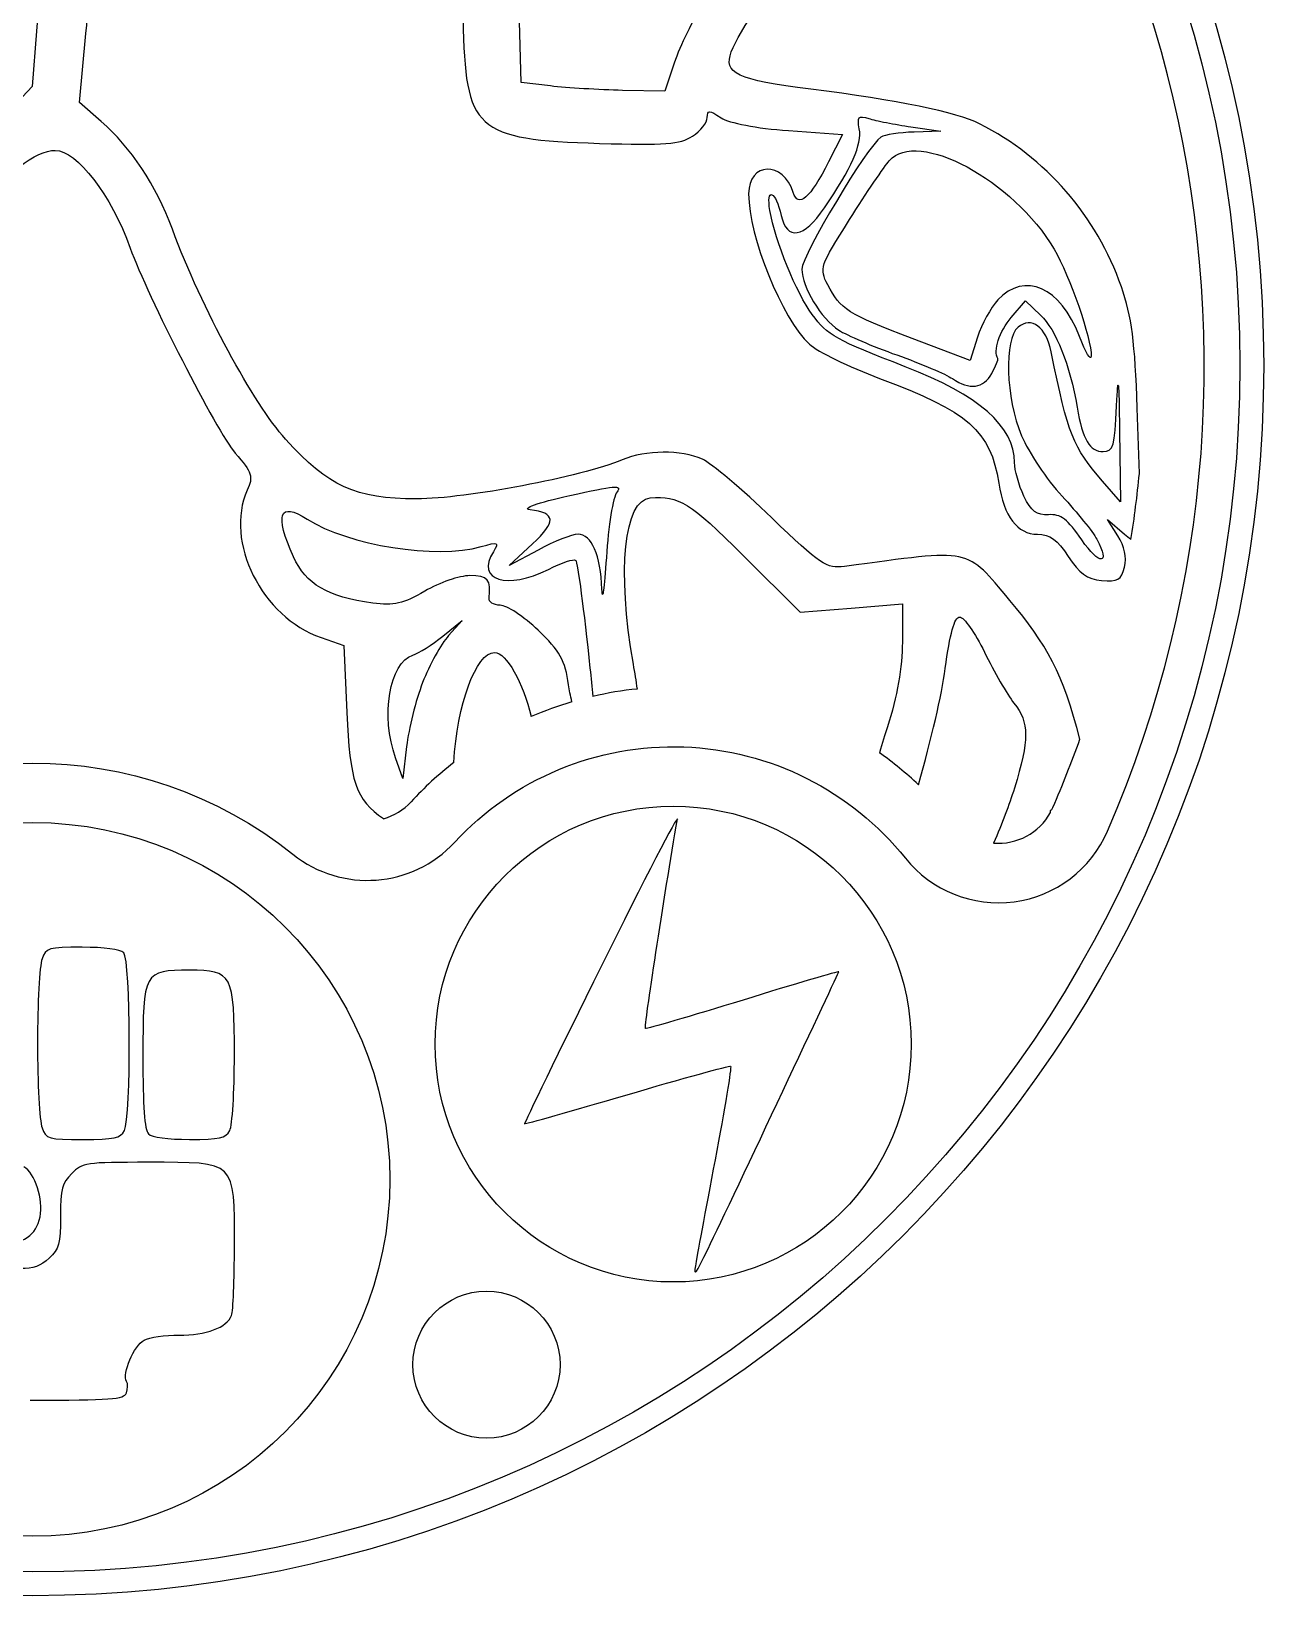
# Model space of a CAD drawing. Header units: millimetres. Extents: x -20.7 to 20.7, y -20.7 to 20.7.
# Drawn here: x -0.02 to 20.68, y -20.68 to 5.62 of the extents above; entities that cross this region are included whole.
import ezdxf

# ---------------------------------------------------------------- set-up
doc = ezdxf.new("R2010")
doc.units = ezdxf.units.MM
doc.layers.get('0').update_dxf_attribs({"linetype": 'CONTINUOUS'})

msp = doc.modelspace()

# ---------------------------------------------------------------- linework, layer by layer
for p, q in [((0.064, 5.619), (-0.009, 4.691)), ((0.064, 5.619), (-0.009, 4.691)), ((0.064, 5.619), (-0.009, 4.691)), ((0.064, 5.619), (-0.009, 4.691)), ((0.064, 5.619), (-0.009, 4.691)), ((0.064, 5.619), (-0.009, 4.691)), ((0.787, 4.424), (0.893, 5.584)), ((0.787, 4.424), (0.893, 5.584)), ((0.787, 4.424), (0.893, 5.584)), ((0.787, 4.424), (0.893, 5.584)), ((0.787, 4.424), (0.893, 5.584)), ((0.787, 4.424), (0.893, 5.584)), ((8.207, 4.758), (8.179, 5.782)), ((8.207, 4.758), (8.179, 5.782)), ((10.781, 5.081), (10.624, 4.609)), ((10.781, 5.081), (10.624, 4.609)), ((8.703, 4.699), (8.207, 4.758)), ((8.703, 4.699), (8.207, 4.758)), ((-0.009, 4.691), (-1.026, 3.614)), ((-0.009, 4.691), (-1.026, 3.614)), ((-0.009, 4.691), (-1.026, 3.614)), ((-0.009, 4.691), (-1.026, 3.614)), ((-0.009, 4.691), (-1.026, 3.614)), ((-0.009, 4.691), (-1.026, 3.614)), ((10.624, 4.609), (9.912, 4.625)), ((10.624, 4.609), (9.912, 4.625)), ((1.151, 4.104), (0.787, 4.424)), ((1.151, 4.104), (0.787, 4.424)), ((1.151, 4.104), (0.787, 4.424)), ((1.151, 4.104), (0.787, 4.424)), ((1.151, 4.104), (0.787, 4.424)), ((1.151, 4.104), (0.787, 4.424)), ((12.702, 3.949), (13.608, 3.885)), ((12.702, 3.949), (13.608, 3.885)), ((14.758, 4.012), (15.258, 3.939)), ((14.758, 4.012), (15.258, 3.939)), ((13.608, 3.885), (13.373, 3.422)), ((13.608, 3.885), (13.373, 3.422)), ((15.258, 3.939), (14.811, 3.925)), ((15.258, 3.939), (14.811, 3.925)), ((16.442, 0.805), (16.681, 1.084)), ((16.442, 0.805), (16.681, 1.084)), ((16.681, 1.084), (16.935, 0.846)), ((16.681, 1.084), (16.935, 0.846)), ((15.755, 0.083), (14.779, 0.453)), ((15.755, 0.083), (14.779, 0.453)), ((15.877, 0.476), (15.755, 0.083)), ((15.877, 0.476), (15.755, 0.083)), ((18.596, -1.817), (18.56, -0.72)), ((18.596, -1.817), (18.56, -0.72)), ((18.263, -1.101), (18.279, -2.293)), ((18.263, -1.101), (18.279, -2.293)), ((18.279, -2.293), (17.978, -1.945)), ((18.279, -2.293), (17.978, -1.945)), ((18.234, -2.863), (18.06, -2.591)), ((18.06, -2.591), (18.347, -2.837)), ((18.234, -2.863), (18.06, -2.591)), ((18.06, -2.591), (18.347, -2.837)), ((8.008, -3.366), (8.397, -3)), ((8.008, -3.366), (8.397, -3)), ((8.008, -3.366), (8.397, -3)), ((8.008, -3.366), (8.397, -3)), ((8.008, -3.366), (8.397, -3)), ((8.008, -3.366), (8.397, -3)), ((8.493, -3.103), (8.008, -3.366)), ((8.493, -3.103), (8.008, -3.366)), ((8.493, -3.103), (8.008, -3.366)), ((8.493, -3.103), (8.008, -3.366)), ((8.493, -3.103), (8.008, -3.366)), ((8.493, -3.103), (8.008, -3.366)), ((17.881, -2.922), (17.881, -2.922)), ((17.881, -2.922), (17.881, -2.922)), ((11.943, -3.199), (12.898, -4.15)), ((11.943, -3.199), (12.898, -4.15)), ((11.943, -3.199), (12.898, -4.15)), ((11.943, -3.199), (12.898, -4.15)), ((11.943, -3.199), (12.898, -4.15)), ((11.943, -3.199), (12.898, -4.15)), ((12.898, -4.15), (13.755, -4.079)), ((12.898, -4.15), (13.755, -4.079)), ((12.898, -4.15), (13.755, -4.079)), ((12.898, -4.15), (13.755, -4.079)), ((12.898, -4.15), (13.755, -4.079)), ((12.898, -4.15), (13.755, -4.079)), ((13.755, -4.079), (14.613, -4.007)), ((13.755, -4.079), (14.613, -4.007)), ((13.755, -4.079), (14.613, -4.007)), ((13.755, -4.079), (14.613, -4.007)), ((13.755, -4.079), (14.613, -4.007)), ((13.755, -4.079), (14.613, -4.007)), ((14.613, -4.007), (14.613, -4.651)), ((14.613, -4.007), (14.613, -4.651)), ((14.613, -4.007), (14.613, -4.651)), ((14.613, -4.007), (14.613, -4.651)), ((14.613, -4.007), (14.613, -4.651)), ((14.613, -4.007), (14.613, -4.651)), ((6.892, -4.55), (7.214, -4.289)), ((6.892, -4.55), (7.214, -4.289)), ((6.892, -4.55), (7.214, -4.289)), ((6.892, -4.55), (7.214, -4.289)), ((6.892, -4.55), (7.214, -4.289)), ((6.892, -4.55), (7.214, -4.289)), ((7.214, -4.289), (6.986, -4.543)), ((7.214, -4.289), (6.986, -4.543)), ((7.214, -4.289), (6.986, -4.543)), ((7.214, -4.289), (6.986, -4.543)), ((7.214, -4.289), (6.986, -4.543)), ((7.214, -4.289), (6.986, -4.543)), ((4.844, -4.575), (5.228, -4.707)), ((4.844, -4.575), (5.228, -4.707)), ((4.844, -4.575), (5.228, -4.707)), ((4.844, -4.575), (5.228, -4.707)), ((4.844, -4.575), (5.228, -4.707)), ((4.844, -4.575), (5.228, -4.707)), ((5.228, -4.707), (5.278, -5.834)), ((5.228, -4.707), (5.278, -5.834)), ((5.228, -4.707), (5.278, -5.834)), ((5.228, -4.707), (5.278, -5.834)), ((5.228, -4.707), (5.278, -5.834)), ((5.228, -4.707), (5.278, -5.834)), ((6.283, -6.405), (6.221, -6.942)), ((6.283, -6.405), (6.221, -6.942)), ((6.283, -6.405), (6.221, -6.942)), ((6.283, -6.405), (6.221, -6.942)), ((6.283, -6.405), (6.221, -6.942)), ((6.283, -6.405), (6.221, -6.942)), ((6.221, -6.942), (6.097, -6.597)), ((6.221, -6.942), (6.097, -6.597)), ((6.221, -6.942), (6.097, -6.597)), ((6.221, -6.942), (6.097, -6.597)), ((6.221, -6.942), (6.097, -6.597)), ((6.221, -6.942), (6.097, -6.597)), ((17.102, -7.516), (17.103, -7.507)), ((17.102, -7.516), (17.103, -7.507)), ((17.102, -7.516), (17.103, -7.507)), ((17.102, -7.516), (17.103, -7.507)), ((17.102, -7.516), (17.103, -7.507)), ((17.102, -7.516), (17.103, -7.507))]:
    msp.add_line(p, q)
msp.add_lwpolyline([(-7.091, -8.016, 0.393426), (-4.373, -8.219, -0.35083), (4.373, -8.219, 0.393426), (7.091, -8.016, -0.458612), (14.665, -8.285, 0.565024), (18.061, -7.83, 1.523453), (-18.061, -7.83, 0.565024), (-14.665, -8.285, -0.458612)], format="xyb", close=True)
for centre, radius in [((0, 0), 20.685), ((0, 0), 20.685), ((0, 0), 20.285), ((10.762, -11.41), 4), ((0, -13.685), 6), ((7.625, -16.8), 1.236)]:
    msp.add_circle(centre, radius)
for centre, radius, start, end in [((0, 0), 18.685, 350.9812, 354.4188), ((0, 0), 18.685, 350.9812, 354.4188), ((10.762, -11.41), 6, 95.7634, 102.9989), ((10.762, -11.41), 6, 95.7634, 102.9989), ((10.762, -11.41), 6, 95.7634, 102.9989), ((10.762, -11.41), 6, 95.7634, 102.9989), ((10.762, -11.41), 6, 95.7634, 102.9989), ((10.762, -11.41), 6, 95.7634, 102.9989), ((10.762, -11.41), 6, 106.4731, 113.4102), ((10.762, -11.41), 6, 106.4731, 113.4102), ((10.762, -11.41), 6, 106.4731, 113.4102), ((10.762, -11.41), 6, 106.4731, 113.4102), ((10.762, -11.41), 6, 106.4731, 113.4102), ((10.762, -11.41), 6, 106.4731, 113.4102), ((0, 0), 18.685, 336.5621, 340.3451), ((0, 0), 18.685, 336.5621, 340.3451), ((0, 0), 18.685, 336.5621, 340.3451), ((0, 0), 18.685, 336.5621, 340.3451), ((0, 0), 18.685, 336.5621, 340.3451), ((0, 0), 18.685, 336.5621, 340.3451), ((10.762, -11.41), 6, 46.6199, 54.7262), ((10.762, -11.41), 6, 46.6199, 54.7262), ((10.762, -11.41), 6, 46.6199, 54.7262), ((10.762, -11.41), 6, 46.6199, 54.7262), ((10.762, -11.41), 6, 46.6199, 54.7262), ((10.762, -11.41), 6, 46.6199, 54.7262), ((10.762, -11.41), 6, 127.9248, 137.2392), ((10.762, -11.41), 6, 127.9248, 137.2392), ((10.762, -11.41), 6, 127.9248, 137.2392), ((10.762, -11.41), 6, 127.9248, 137.2392), ((10.762, -11.41), 6, 127.9248, 137.2392), ((10.762, -11.41), 6, 127.9248, 137.2392), ((5.623, -6.658), 1, 285.7248, 317.2392), ((5.623, -6.658), 1, 285.7248, 317.2392), ((5.623, -6.658), 1, 285.7248, 317.2392), ((5.623, -6.658), 1, 285.7248, 317.2392), ((5.623, -6.658), 1, 285.7248, 317.2392), ((5.623, -6.658), 1, 285.7248, 317.2392), ((16.226, -7.034), 1, 265.4175, 331.2064), ((16.226, -7.034), 1, 265.4175, 331.2064), ((16.226, -7.034), 1, 265.4175, 331.2064), ((16.226, -7.034), 1, 265.4175, 331.2064), ((16.226, -7.034), 1, 265.4175, 331.2064), ((16.226, -7.034), 1, 265.4175, 331.2064), ((16.226, -7.034), 1, 333.5721, 336.5621), ((16.226, -7.034), 1, 333.5721, 336.5621), ((16.226, -7.034), 1, 333.5721, 336.5621), ((16.226, -7.034), 1, 333.5721, 336.5621), ((16.226, -7.034), 1, 333.5721, 336.5621), ((16.226, -7.034), 1, 333.5721, 336.5621)]:
    msp.add_arc(centre, radius, start, end)
for centre, major_axis, ratio, start_param, end_param in [((14.542, 4.078), (0.529, -0.092), 0.057149, 3.535254, 5.143264), ((14.542, 4.078), (0.529, -0.092), 0.057149, 3.535254, 5.143264), ((15.147, 1.729), (-0.763, 2.058), 0.376598, 2.650595, 3.463407), ((15.147, 1.729), (-0.763, 2.058), 0.376598, 2.650595, 3.463407)]:
    msp.add_ellipse(centre, major_axis=major_axis, ratio=ratio, start_param=start_param, end_param=end_param)
for points in [[(11.739, 5.273), (12.006, 5.974), (13.878, 8.348), (15.255, 9.731)], [(11.739, 5.273), (12.006, 5.974), (13.878, 8.348), (15.255, 9.731)], [(0.694, 8.229), (0.444, 7.948), (0.151, 6.733), (0.064, 5.619)], [(0.694, 8.229), (0.444, 7.948), (0.151, 6.733), (0.064, 5.619)], [(0.694, 8.229), (0.444, 7.948), (0.151, 6.733), (0.064, 5.619)], [(0.694, 8.229), (0.444, 7.948), (0.151, 6.733), (0.064, 5.619)], [(0.694, 8.229), (0.444, 7.948), (0.151, 6.733), (0.064, 5.619)], [(0.694, 8.229), (0.444, 7.948), (0.151, 6.733), (0.064, 5.619)], [(12.444, 7.762), (11.472, 6.492), (10.995, 5.722), (10.781, 5.081)], [(12.444, 7.762), (11.472, 6.492), (10.995, 5.722), (10.781, 5.081)], [(0.893, 5.584), (0.962, 6.331), (1.088, 6.992), (1.247, 7.438)], [(0.893, 5.584), (0.962, 6.331), (1.088, 6.992), (1.247, 7.438)], [(0.893, 5.584), (0.962, 6.331), (1.088, 6.992), (1.247, 7.438)], [(0.893, 5.584), (0.962, 6.331), (1.088, 6.992), (1.247, 7.438)], [(0.893, 5.584), (0.962, 6.331), (1.088, 6.992), (1.247, 7.438)], [(0.893, 5.584), (0.962, 6.331), (1.088, 6.992), (1.247, 7.438)], [(7.232, 5.823), (7.265, 3.949), (7.429, 3.8), (9.523, 3.734)], [(7.232, 5.823), (7.265, 3.949), (7.429, 3.8), (9.523, 3.734)], [(13.073, 4.646), (11.83, 4.803), (11.601, 4.91), (11.739, 5.273)], [(13.073, 4.646), (11.83, 4.803), (11.601, 4.91), (11.739, 5.273)], [(9.912, 4.625), (9.52, 4.634), (8.977, 4.667), (8.703, 4.699)], [(9.912, 4.625), (9.52, 4.634), (8.977, 4.667), (8.703, 4.699)], [(15.912, 4.063), (15.527, 4.257), (14.53, 4.462), (13.073, 4.646)], [(15.912, 4.063), (15.527, 4.257), (14.53, 4.462), (13.073, 4.646)], [(11.335, 4.167), (11.335, 4.299), (11.362, 4.299), (11.566, 4.165)], [(11.335, 4.167), (11.335, 4.299), (11.362, 4.299), (11.566, 4.165)], [(2.346, 2.29), (2.064, 3.04), (1.653, 3.663), (1.151, 4.104)], [(2.346, 2.29), (2.064, 3.04), (1.653, 3.663), (1.151, 4.104)], [(2.346, 2.29), (2.064, 3.04), (1.653, 3.663), (1.151, 4.104)], [(2.346, 2.29), (2.064, 3.04), (1.653, 3.663), (1.151, 4.104)], [(2.346, 2.29), (2.064, 3.04), (1.653, 3.663), (1.151, 4.104)], [(2.346, 2.29), (2.064, 3.04), (1.653, 3.663), (1.151, 4.104)], [(11.087, 3.855), (11.223, 3.945), (11.335, 4.085), (11.335, 4.167)], [(11.087, 3.855), (11.223, 3.945), (11.335, 4.085), (11.335, 4.167)], [(11.566, 4.165), (11.704, 4.074), (12.159, 3.988), (12.702, 3.949)], [(11.566, 4.165), (11.704, 4.074), (12.159, 3.988), (12.702, 3.949)], [(13.303, 2.648), (13.76, 3.316), (13.939, 3.722), (13.89, 3.979)], [(13.303, 2.648), (13.76, 3.316), (13.939, 3.722), (13.89, 3.979)], [(13.89, 3.979), (13.851, 4.183), (13.875, 4.208), (14.051, 4.151)], [(13.89, 3.979), (13.851, 4.183), (13.875, 4.208), (14.051, 4.151)], [(18.293, 1.324), (17.883, 2.508), (17.019, 3.503), (15.912, 4.063)], [(18.293, 1.324), (17.883, 2.508), (17.019, 3.503), (15.912, 4.063)], [(9.523, 3.734), (10.623, 3.699), (10.879, 3.719), (11.087, 3.855)], [(9.523, 3.734), (10.623, 3.699), (10.879, 3.719), (11.087, 3.855)], [(14.254, 3.838), (14.026, 3.688), (12.924, 1.849), (12.925, 1.62)], [(14.254, 3.838), (14.026, 3.688), (12.924, 1.849), (12.925, 1.62)], [(14.811, 3.925), (14.565, 3.917), (14.315, 3.878), (14.254, 3.838)], [(14.811, 3.925), (14.565, 3.917), (14.315, 3.878), (14.254, 3.838)], [(-1.003, 2.546), (-0.446, 3.237), (0.044, 3.616), (0.379, 3.616)], [(-1.003, 2.546), (-0.446, 3.237), (0.044, 3.616), (0.379, 3.616)], [(-1.003, 2.546), (-0.446, 3.237), (0.044, 3.616), (0.379, 3.616)], [(-1.003, 2.546), (-0.446, 3.237), (0.044, 3.616), (0.379, 3.616)], [(-1.003, 2.546), (-0.446, 3.237), (0.044, 3.616), (0.379, 3.616)], [(-1.003, 2.546), (-0.446, 3.237), (0.044, 3.616), (0.379, 3.616)], [(0.379, 3.616), (0.742, 3.616), (1.319, 2.864), (1.638, 1.974)], [(0.379, 3.616), (0.742, 3.616), (1.319, 2.864), (1.638, 1.974)], [(0.379, 3.616), (0.742, 3.616), (1.319, 2.864), (1.638, 1.974)], [(0.379, 3.616), (0.742, 3.616), (1.319, 2.864), (1.638, 1.974)], [(0.379, 3.616), (0.742, 3.616), (1.319, 2.864), (1.638, 1.974)], [(0.379, 3.616), (0.742, 3.616), (1.319, 2.864), (1.638, 1.974)], [(13.373, 3.422), (13.066, 2.815), (12.864, 2.64), (12.78, 2.907)], [(13.373, 3.422), (13.066, 2.815), (12.864, 2.64), (12.78, 2.907)], [(13.727, 2.455), (14.011, 2.903), (14.311, 3.347), (14.394, 3.442)], [(13.727, 2.455), (14.011, 2.903), (14.311, 3.347), (14.394, 3.442)], [(14.394, 3.442), (14.864, 3.986), (16.483, 3.116), (17.164, 1.955)], [(14.394, 3.442), (14.864, 3.986), (16.483, 3.116), (17.164, 1.955)], [(12.78, 2.907), (12.61, 3.443), (12.03, 3.424), (12.03, 2.883)], [(12.78, 2.907), (12.61, 3.443), (12.03, 3.424), (12.03, 2.883)], [(12.03, 2.883), (12.03, 2.172), (12.59, 0.788), (13.051, 0.358)], [(12.03, 2.883), (12.03, 2.172), (12.59, 0.788), (13.051, 0.358)], [(12.388, 2.603), (12.318, 3.008), (12.486, 2.936), (12.577, 2.523)], [(12.388, 2.603), (12.318, 3.008), (12.486, 2.936), (12.577, 2.523)], [(12.577, 2.523), (12.672, 2.091), (12.955, 2.14), (13.303, 2.648)], [(12.577, 2.523), (12.672, 2.091), (12.955, 2.14), (13.303, 2.648)], [(13.099, 0.854), (12.832, 1.215), (12.477, 2.09), (12.388, 2.603)], [(13.099, 0.854), (12.832, 1.215), (12.477, 2.09), (12.388, 2.603)], [(13.359, 1.356), (13.215, 1.634), (13.226, 1.666), (13.727, 2.455)], [(13.359, 1.356), (13.215, 1.634), (13.226, 1.666), (13.727, 2.455)], [(4.248, -1.239), (3.707, -0.641), (2.851, 0.946), (2.346, 2.29)], [(4.248, -1.239), (3.707, -0.641), (2.851, 0.946), (2.346, 2.29)], [(4.248, -1.239), (3.707, -0.641), (2.851, 0.946), (2.346, 2.29)], [(4.248, -1.239), (3.707, -0.641), (2.851, 0.946), (2.346, 2.29)], [(4.248, -1.239), (3.707, -0.641), (2.851, 0.946), (2.346, 2.29)], [(4.248, -1.239), (3.707, -0.641), (2.851, 0.946), (2.346, 2.29)], [(1.638, 1.974), (1.927, 1.168), (3.096, -1.114), (3.403, -1.472)], [(1.638, 1.974), (1.927, 1.168), (3.096, -1.114), (3.403, -1.472)], [(1.638, 1.974), (1.927, 1.168), (3.096, -1.114), (3.403, -1.472)], [(1.638, 1.974), (1.927, 1.168), (3.096, -1.114), (3.403, -1.472)], [(1.638, 1.974), (1.927, 1.168), (3.096, -1.114), (3.403, -1.472)], [(1.638, 1.974), (1.927, 1.168), (3.096, -1.114), (3.403, -1.472)], [(17.164, 1.955), (17.426, 1.507), (17.794, 0.444), (17.786, 0.156)], [(17.164, 1.955), (17.426, 1.507), (17.794, 0.444), (17.786, 0.156)], [(12.925, 1.62), (12.925, 1.317), (13.243, 0.792), (13.547, 0.593)], [(12.925, 1.62), (12.925, 1.317), (13.243, 0.792), (13.547, 0.593)], [(14.779, 0.453), (13.696, 0.864), (13.573, 0.942), (13.359, 1.356)], [(14.779, 0.453), (13.696, 0.864), (13.573, 0.942), (13.359, 1.356)], [(17.589, 0.488), (17.267, 1.32), (16.673, 1.585), (16.217, 1.101)], [(17.589, 0.488), (17.267, 1.32), (16.673, 1.585), (16.217, 1.101)], [(18.56, -0.72), (18.524, 0.388), (18.467, 0.822), (18.293, 1.324)], [(18.56, -0.72), (18.524, 0.388), (18.467, 0.822), (18.293, 1.324)], [(16.217, 1.101), (16.098, 0.973), (15.945, 0.692), (15.877, 0.476)], [(16.217, 1.101), (16.098, 0.973), (15.945, 0.692), (15.877, 0.476)], [(14.662, -0.021), (13.51, 0.423), (13.351, 0.511), (13.099, 0.854)], [(14.662, -0.021), (13.51, 0.423), (13.351, 0.511), (13.099, 0.854)], [(16.218, 0.115), (16.136, 0.238), (16.245, 0.577), (16.442, 0.805)], [(16.218, 0.115), (16.136, 0.238), (16.245, 0.577), (16.442, 0.805)], [(16.935, 0.846), (17.193, 0.604), (17.429, 0.01), (17.55, -0.704)], [(16.935, 0.846), (17.193, 0.604), (17.429, 0.01), (17.55, -0.704)], [(13.547, 0.593), (13.676, 0.508), (14.114, 0.321), (14.52, 0.176)], [(13.547, 0.593), (13.676, 0.508), (14.114, 0.321), (14.52, 0.176)], [(16.557, 0.644), (16.318, 0.445), (16.35, -0.547), (16.616, -1.182)], [(16.557, 0.644), (16.318, 0.445), (16.35, -0.547), (16.616, -1.182)], [(17.114, 0.229), (17.029, 0.645), (16.782, 0.83), (16.557, 0.644)], [(17.114, 0.229), (17.029, 0.645), (16.782, 0.83), (16.557, 0.644)], [(13.051, 0.358), (13.186, 0.232), (13.716, -0.027), (14.228, -0.217)], [(13.051, 0.358), (13.186, 0.232), (13.716, -0.027), (14.228, -0.217)], [(17.786, 0.156), (17.783, 0.066), (17.695, 0.215), (17.589, 0.488)], [(17.786, 0.156), (17.783, 0.066), (17.695, 0.215), (17.589, 0.488)], [(14.52, 0.176), (14.926, 0.031), (15.346, -0.148), (15.454, -0.222)], [(14.52, 0.176), (14.926, 0.031), (15.346, -0.148), (15.454, -0.222)], [(16.116, -0.133), (16.181, -0.01), (16.228, 0.102), (16.218, 0.115)], [(16.116, -0.133), (16.181, -0.01), (16.228, 0.102), (16.218, 0.115)], [(17.978, -1.945), (17.476, -1.366), (17.401, -1.178), (17.114, 0.229)], [(17.978, -1.945), (17.476, -1.366), (17.401, -1.178), (17.114, 0.229)], [(14.228, -0.217), (15.725, -0.773), (16.097, -1.1), (16.233, -1.981)], [(14.228, -0.217), (15.725, -0.773), (16.097, -1.1), (16.233, -1.981)], [(16.499, -1.632), (16.498, -1.025), (15.893, -0.495), (14.662, -0.021)], [(16.499, -1.632), (16.498, -1.025), (15.893, -0.495), (14.662, -0.021)], [(18.213, -0.679), (18.238, -0.11), (18.251, -0.22), (18.263, -1.101)], [(18.213, -0.679), (18.238, -0.11), (18.251, -0.22), (18.263, -1.101)], [(17.55, -0.704), (17.643, -1.245), (17.762, -1.449), (17.988, -1.449)], [(17.55, -0.704), (17.643, -1.245), (17.762, -1.449), (17.988, -1.449)], [(17.988, -1.449), (18.158, -1.449), (18.183, -1.36), (18.213, -0.679)], [(17.988, -1.449), (18.158, -1.449), (18.183, -1.36), (18.213, -0.679)], [(6.454, -2.243), (5.419, -2.243), (4.973, -2.04), (4.248, -1.239)], [(6.454, -2.243), (5.419, -2.243), (4.973, -2.04), (4.248, -1.239)], [(6.454, -2.243), (5.419, -2.243), (4.973, -2.04), (4.248, -1.239)], [(6.454, -2.243), (5.419, -2.243), (4.973, -2.04), (4.248, -1.239)], [(6.454, -2.243), (5.419, -2.243), (4.973, -2.04), (4.248, -1.239)], [(6.454, -2.243), (5.419, -2.243), (4.973, -2.04), (4.248, -1.239)], [(16.616, -1.182), (16.735, -1.465), (17.041, -1.922), (17.296, -2.196)], [(16.616, -1.182), (16.735, -1.465), (17.041, -1.922), (17.296, -2.196)], [(3.403, -1.472), (3.686, -1.803), (3.708, -1.872), (3.605, -2.098)], [(3.403, -1.472), (3.686, -1.803), (3.708, -1.872), (3.605, -2.098)], [(3.403, -1.472), (3.686, -1.803), (3.708, -1.872), (3.605, -2.098)], [(3.403, -1.472), (3.686, -1.803), (3.708, -1.872), (3.605, -2.098)], [(3.403, -1.472), (3.686, -1.803), (3.708, -1.872), (3.605, -2.098)], [(3.403, -1.472), (3.686, -1.803), (3.708, -1.872), (3.605, -2.098)], [(11.255, -1.577), (10.892, -1.415), (10.306, -1.419), (9.903, -1.588)], [(11.255, -1.577), (10.892, -1.415), (10.306, -1.419), (9.903, -1.588)], [(11.255, -1.577), (10.892, -1.415), (10.306, -1.419), (9.903, -1.588)], [(11.255, -1.577), (10.892, -1.415), (10.306, -1.419), (9.903, -1.588)], [(11.255, -1.577), (10.892, -1.415), (10.306, -1.419), (9.903, -1.588)], [(11.255, -1.577), (10.892, -1.415), (10.306, -1.419), (9.903, -1.588)], [(12.417, -2.56), (11.925, -2.086), (11.402, -1.643), (11.255, -1.577)], [(12.417, -2.56), (11.925, -2.086), (11.402, -1.643), (11.255, -1.577)], [(12.417, -2.56), (11.925, -2.086), (11.402, -1.643), (11.255, -1.577)], [(12.417, -2.56), (11.925, -2.086), (11.402, -1.643), (11.255, -1.577)], [(12.417, -2.56), (11.925, -2.086), (11.402, -1.643), (11.255, -1.577)], [(12.417, -2.56), (11.925, -2.086), (11.402, -1.643), (11.255, -1.577)], [(9.903, -1.588), (9.217, -1.874), (7.276, -2.243), (6.454, -2.243)], [(9.903, -1.588), (9.217, -1.874), (7.276, -2.243), (6.454, -2.243)], [(9.903, -1.588), (9.217, -1.874), (7.276, -2.243), (6.454, -2.243)], [(9.903, -1.588), (9.217, -1.874), (7.276, -2.243), (6.454, -2.243)], [(9.903, -1.588), (9.217, -1.874), (7.276, -2.243), (6.454, -2.243)], [(9.903, -1.588), (9.217, -1.874), (7.276, -2.243), (6.454, -2.243)], [(16.656, -2.196), (16.57, -2.014), (16.499, -1.761), (16.499, -1.632)], [(16.656, -2.196), (16.57, -2.014), (16.499, -1.761), (16.499, -1.632)], [(3.605, -2.098), (3.214, -2.956), (3.854, -4.236), (4.844, -4.575)], [(3.605, -2.098), (3.214, -2.956), (3.854, -4.236), (4.844, -4.575)], [(3.605, -2.098), (3.214, -2.956), (3.854, -4.236), (4.844, -4.575)], [(3.605, -2.098), (3.214, -2.956), (3.854, -4.236), (4.844, -4.575)], [(3.605, -2.098), (3.214, -2.956), (3.854, -4.236), (4.844, -4.575)], [(3.605, -2.098), (3.214, -2.956), (3.854, -4.236), (4.844, -4.575)], [(9.024, -2.186), (9.771, -2.018), (9.918, -2.007), (9.818, -2.127)], [(9.024, -2.186), (9.771, -2.018), (9.918, -2.007), (9.818, -2.127)], [(9.024, -2.186), (9.771, -2.018), (9.918, -2.007), (9.818, -2.127)], [(9.024, -2.186), (9.771, -2.018), (9.918, -2.007), (9.818, -2.127)], [(9.024, -2.186), (9.771, -2.018), (9.918, -2.007), (9.818, -2.127)], [(9.024, -2.186), (9.771, -2.018), (9.918, -2.007), (9.818, -2.127)], [(16.233, -1.981), (16.318, -2.536), (16.548, -2.839), (16.882, -2.839)], [(16.233, -1.981), (16.318, -2.536), (16.548, -2.839), (16.882, -2.839)], [(8.356, -2.425), (8.208, -2.406), (8.477, -2.309), (9.024, -2.186)], [(8.356, -2.425), (8.208, -2.406), (8.477, -2.309), (9.024, -2.186)], [(8.356, -2.425), (8.208, -2.406), (8.477, -2.309), (9.024, -2.186)], [(8.356, -2.425), (8.208, -2.406), (8.477, -2.309), (9.024, -2.186)], [(8.356, -2.425), (8.208, -2.406), (8.477, -2.309), (9.024, -2.186)], [(8.356, -2.425), (8.208, -2.406), (8.477, -2.309), (9.024, -2.186)], [(9.818, -2.127), (9.751, -2.208), (9.67, -2.703), (9.639, -3.227)], [(9.818, -2.127), (9.751, -2.208), (9.67, -2.703), (9.639, -3.227)], [(9.818, -2.127), (9.751, -2.208), (9.67, -2.703), (9.639, -3.227)], [(9.818, -2.127), (9.751, -2.208), (9.67, -2.703), (9.639, -3.227)], [(9.818, -2.127), (9.751, -2.208), (9.67, -2.703), (9.639, -3.227)], [(9.818, -2.127), (9.751, -2.208), (9.67, -2.703), (9.639, -3.227)], [(10.094, -5.024), (9.816, -3.446), (9.936, -2.26), (10.377, -2.228)], [(10.094, -5.024), (9.816, -3.446), (9.936, -2.26), (10.377, -2.228)], [(10.094, -5.024), (9.816, -3.446), (9.936, -2.26), (10.377, -2.228)], [(10.094, -5.024), (9.816, -3.446), (9.936, -2.26), (10.377, -2.228)], [(10.094, -5.024), (9.816, -3.446), (9.936, -2.26), (10.377, -2.228)], [(10.094, -5.024), (9.816, -3.446), (9.936, -2.26), (10.377, -2.228)], [(10.377, -2.228), (10.869, -2.191), (11.032, -2.293), (11.943, -3.199)], [(10.377, -2.228), (10.869, -2.191), (11.032, -2.293), (11.943, -3.199)], [(10.377, -2.228), (10.869, -2.191), (11.032, -2.293), (11.943, -3.199)], [(10.377, -2.228), (10.869, -2.191), (11.032, -2.293), (11.943, -3.199)], [(10.377, -2.228), (10.869, -2.191), (11.032, -2.293), (11.943, -3.199)], [(10.377, -2.228), (10.869, -2.191), (11.032, -2.293), (11.943, -3.199)], [(17.071, -2.509), (16.868, -2.523), (16.78, -2.456), (16.656, -2.196)], [(17.071, -2.509), (16.868, -2.523), (16.78, -2.456), (16.656, -2.196)], [(17.296, -2.196), (17.551, -2.471), (17.814, -2.797), (17.881, -2.922)], [(17.296, -2.196), (17.551, -2.471), (17.814, -2.797), (17.881, -2.922)], [(4.382, -3.215), (4.06, -2.506), (4.141, -2.282), (4.61, -2.583)], [(4.382, -3.215), (4.06, -2.506), (4.141, -2.282), (4.61, -2.583)], [(4.382, -3.215), (4.06, -2.506), (4.141, -2.282), (4.61, -2.583)], [(4.382, -3.215), (4.06, -2.506), (4.141, -2.282), (4.61, -2.583)], [(4.382, -3.215), (4.06, -2.506), (4.141, -2.282), (4.61, -2.583)], [(4.382, -3.215), (4.06, -2.506), (4.141, -2.282), (4.61, -2.583)], [(4.61, -2.583), (5.304, -3.027), (6.782, -3.261), (7.533, -3.046)], [(4.61, -2.583), (5.304, -3.027), (6.782, -3.261), (7.533, -3.046)], [(4.61, -2.583), (5.304, -3.027), (6.782, -3.261), (7.533, -3.046)], [(4.61, -2.583), (5.304, -3.027), (6.782, -3.261), (7.533, -3.046)], [(4.61, -2.583), (5.304, -3.027), (6.782, -3.261), (7.533, -3.046)], [(4.61, -2.583), (5.304, -3.027), (6.782, -3.261), (7.533, -3.046)], [(8.397, -3), (8.803, -2.618), (8.793, -2.484), (8.356, -2.425)], [(8.397, -3), (8.803, -2.618), (8.793, -2.484), (8.356, -2.425)], [(8.397, -3), (8.803, -2.618), (8.793, -2.484), (8.356, -2.425)], [(8.397, -3), (8.803, -2.618), (8.793, -2.484), (8.356, -2.425)], [(8.397, -3), (8.803, -2.618), (8.793, -2.484), (8.356, -2.425)], [(8.397, -3), (8.803, -2.618), (8.793, -2.484), (8.356, -2.425)], [(13.639, -3.38), (13.339, -3.42), (13.235, -3.35), (12.417, -2.56)], [(13.639, -3.38), (13.339, -3.42), (13.235, -3.35), (12.417, -2.56)], [(13.639, -3.38), (13.339, -3.42), (13.235, -3.35), (12.417, -2.56)], [(13.639, -3.38), (13.339, -3.42), (13.235, -3.35), (12.417, -2.56)], [(13.639, -3.38), (13.339, -3.42), (13.235, -3.35), (12.417, -2.56)], [(13.639, -3.38), (13.339, -3.42), (13.235, -3.35), (12.417, -2.56)], [(17.628, -2.932), (17.393, -2.585), (17.274, -2.495), (17.071, -2.509)], [(17.628, -2.932), (17.393, -2.585), (17.274, -2.495), (17.071, -2.509)], [(9.165, -2.839), (9.062, -2.839), (8.759, -2.958), (8.493, -3.103)], [(9.165, -2.839), (9.062, -2.839), (8.759, -2.958), (8.493, -3.103)], [(9.165, -2.839), (9.062, -2.839), (8.759, -2.958), (8.493, -3.103)], [(9.165, -2.839), (9.062, -2.839), (8.759, -2.958), (8.493, -3.103)], [(9.165, -2.839), (9.062, -2.839), (8.759, -2.958), (8.493, -3.103)], [(9.165, -2.839), (9.062, -2.839), (8.759, -2.958), (8.493, -3.103)], [(9.564, -3.764), (9.541, -3.186), (9.392, -2.839), (9.165, -2.839)], [(9.564, -3.764), (9.541, -3.186), (9.392, -2.839), (9.165, -2.839)], [(9.564, -3.764), (9.541, -3.186), (9.392, -2.839), (9.165, -2.839)], [(9.564, -3.764), (9.541, -3.186), (9.392, -2.839), (9.165, -2.839)], [(9.564, -3.764), (9.541, -3.186), (9.392, -2.839), (9.165, -2.839)], [(9.564, -3.764), (9.541, -3.186), (9.392, -2.839), (9.165, -2.839)], [(16.882, -2.839), (17.096, -2.839), (17.218, -2.927), (17.402, -3.212)], [(16.882, -2.839), (17.096, -2.839), (17.218, -2.927), (17.402, -3.212)], [(18.344, -3.391), (18.386, -3.225), (18.348, -3.041), (18.234, -2.863)], [(18.344, -3.391), (18.386, -3.225), (18.348, -3.041), (18.234, -2.863)], [(18.347, -2.837), (18.384, -2.869), (18.42, -2.899), (18.454, -2.929)], [(18.347, -2.837), (18.384, -2.869), (18.42, -2.899), (18.454, -2.929)], [(7.533, -3.046), (7.823, -2.963), (7.841, -2.97), (7.74, -3.132)], [(7.533, -3.046), (7.823, -2.963), (7.841, -2.97), (7.74, -3.132)], [(7.533, -3.046), (7.823, -2.963), (7.841, -2.97), (7.74, -3.132)], [(7.533, -3.046), (7.823, -2.963), (7.841, -2.97), (7.74, -3.132)], [(7.533, -3.046), (7.823, -2.963), (7.841, -2.97), (7.74, -3.132)], [(7.533, -3.046), (7.823, -2.963), (7.841, -2.97), (7.74, -3.132)], [(7.74, -3.132), (7.441, -3.611), (7.974, -3.782), (8.667, -3.428)], [(7.74, -3.132), (7.441, -3.611), (7.974, -3.782), (8.667, -3.428)], [(7.74, -3.132), (7.441, -3.611), (7.974, -3.782), (8.667, -3.428)], [(7.74, -3.132), (7.441, -3.611), (7.974, -3.782), (8.667, -3.428)], [(7.74, -3.132), (7.441, -3.611), (7.974, -3.782), (8.667, -3.428)], [(7.74, -3.132), (7.441, -3.611), (7.974, -3.782), (8.667, -3.428)], [(17.881, -2.922), (18.115, -3.359), (17.924, -3.367), (17.628, -2.932)], [(17.881, -2.922), (18.115, -3.359), (17.924, -3.367), (17.628, -2.932)], [(5.713, -3.995), (4.948, -3.89), (4.595, -3.684), (4.382, -3.215)], [(5.713, -3.995), (4.948, -3.89), (4.595, -3.684), (4.382, -3.215)], [(5.713, -3.995), (4.948, -3.89), (4.595, -3.684), (4.382, -3.215)], [(5.713, -3.995), (4.948, -3.89), (4.595, -3.684), (4.382, -3.215)], [(5.713, -3.995), (4.948, -3.89), (4.595, -3.684), (4.382, -3.215)], [(5.713, -3.995), (4.948, -3.89), (4.595, -3.684), (4.382, -3.215)], [(8.667, -3.428), (8.889, -3.315), (9.095, -3.247), (9.125, -3.277)], [(8.667, -3.428), (8.889, -3.315), (9.095, -3.247), (9.125, -3.277)], [(8.667, -3.428), (8.889, -3.315), (9.095, -3.247), (9.125, -3.277)], [(8.667, -3.428), (8.889, -3.315), (9.095, -3.247), (9.125, -3.277)], [(8.667, -3.428), (8.889, -3.315), (9.095, -3.247), (9.125, -3.277)], [(8.667, -3.428), (8.889, -3.315), (9.095, -3.247), (9.125, -3.277)], [(9.125, -3.277), (9.155, -3.307), (9.263, -4.122), (9.364, -5.088)], [(9.125, -3.277), (9.155, -3.307), (9.263, -4.122), (9.364, -5.088)], [(9.125, -3.277), (9.155, -3.307), (9.263, -4.122), (9.364, -5.088)], [(9.125, -3.277), (9.155, -3.307), (9.263, -4.122), (9.364, -5.088)], [(9.125, -3.277), (9.155, -3.307), (9.263, -4.122), (9.364, -5.088)], [(9.125, -3.277), (9.155, -3.307), (9.263, -4.122), (9.364, -5.088)], [(9.639, -3.227), (9.607, -3.751), (9.573, -3.993), (9.564, -3.764)], [(9.639, -3.227), (9.607, -3.751), (9.573, -3.993), (9.564, -3.764)], [(9.639, -3.227), (9.607, -3.751), (9.573, -3.993), (9.564, -3.764)], [(9.639, -3.227), (9.607, -3.751), (9.573, -3.993), (9.564, -3.764)], [(9.639, -3.227), (9.607, -3.751), (9.573, -3.993), (9.564, -3.764)], [(9.639, -3.227), (9.607, -3.751), (9.573, -3.993), (9.564, -3.764)], [(16.42, -3.95), (15.67, -3.056), (15.813, -3.086), (13.639, -3.38)], [(16.42, -3.95), (15.67, -3.056), (15.813, -3.086), (13.639, -3.38)], [(16.42, -3.95), (15.67, -3.056), (15.813, -3.086), (13.639, -3.38)], [(16.42, -3.95), (15.67, -3.056), (15.813, -3.086), (13.639, -3.38)], [(16.42, -3.95), (15.67, -3.056), (15.813, -3.086), (13.639, -3.38)], [(16.42, -3.95), (15.67, -3.056), (15.813, -3.086), (13.639, -3.38)], [(17.402, -3.212), (17.585, -3.495), (17.718, -3.591), (17.961, -3.615)], [(17.402, -3.212), (17.585, -3.495), (17.718, -3.591), (17.961, -3.615)], [(17.961, -3.615), (18.233, -3.641), (18.29, -3.608), (18.344, -3.391)], [(17.961, -3.615), (18.233, -3.641), (18.29, -3.608), (18.344, -3.391)], [(7.347, -3.534), (7.174, -3.534), (6.833, -3.651), (6.589, -3.794)], [(7.347, -3.534), (7.174, -3.534), (6.833, -3.651), (6.589, -3.794)], [(7.347, -3.534), (7.174, -3.534), (6.833, -3.651), (6.589, -3.794)], [(7.347, -3.534), (7.174, -3.534), (6.833, -3.651), (6.589, -3.794)], [(7.347, -3.534), (7.174, -3.534), (6.833, -3.651), (6.589, -3.794)], [(7.347, -3.534), (7.174, -3.534), (6.833, -3.651), (6.589, -3.794)], [(7.668, -3.907), (7.707, -3.607), (7.644, -3.534), (7.347, -3.534)], [(7.668, -3.907), (7.707, -3.607), (7.644, -3.534), (7.347, -3.534)], [(7.668, -3.907), (7.707, -3.607), (7.644, -3.534), (7.347, -3.534)], [(7.668, -3.907), (7.707, -3.607), (7.644, -3.534), (7.347, -3.534)], [(7.668, -3.907), (7.707, -3.607), (7.644, -3.534), (7.347, -3.534)], [(7.668, -3.907), (7.707, -3.607), (7.644, -3.534), (7.347, -3.534)], [(6.589, -3.794), (6.226, -4.007), (6.067, -4.044), (5.713, -3.995)], [(6.589, -3.794), (6.226, -4.007), (6.067, -4.044), (5.713, -3.995)], [(6.589, -3.794), (6.226, -4.007), (6.067, -4.044), (5.713, -3.995)], [(6.589, -3.794), (6.226, -4.007), (6.067, -4.044), (5.713, -3.995)], [(6.589, -3.794), (6.226, -4.007), (6.067, -4.044), (5.713, -3.995)], [(6.589, -3.794), (6.226, -4.007), (6.067, -4.044), (5.713, -3.995)], [(7.853, -4.031), (7.743, -4.031), (7.659, -3.975), (7.668, -3.907)], [(7.853, -4.031), (7.743, -4.031), (7.659, -3.975), (7.668, -3.907)], [(7.853, -4.031), (7.743, -4.031), (7.659, -3.975), (7.668, -3.907)], [(7.853, -4.031), (7.743, -4.031), (7.659, -3.975), (7.668, -3.907)], [(7.853, -4.031), (7.743, -4.031), (7.659, -3.975), (7.668, -3.907)], [(7.853, -4.031), (7.743, -4.031), (7.659, -3.975), (7.668, -3.907)], [(8.494, -4.453), (8.252, -4.221), (7.964, -4.031), (7.853, -4.031)], [(8.494, -4.453), (8.252, -4.221), (7.964, -4.031), (7.853, -4.031)], [(8.494, -4.453), (8.252, -4.221), (7.964, -4.031), (7.853, -4.031)], [(8.494, -4.453), (8.252, -4.221), (7.964, -4.031), (7.853, -4.031)], [(8.494, -4.453), (8.252, -4.221), (7.964, -4.031), (7.853, -4.031)], [(8.494, -4.453), (8.252, -4.221), (7.964, -4.031), (7.853, -4.031)], [(17.596, -6.285), (17.32, -5.195), (17.032, -4.679), (16.42, -3.95)], [(17.596, -6.285), (17.32, -5.195), (17.032, -4.679), (16.42, -3.95)], [(17.596, -6.285), (17.32, -5.195), (17.032, -4.679), (16.42, -3.95)], [(17.596, -6.285), (17.32, -5.195), (17.032, -4.679), (16.42, -3.95)], [(17.596, -6.285), (17.32, -5.195), (17.032, -4.679), (16.42, -3.95)], [(17.596, -6.285), (17.32, -5.195), (17.032, -4.679), (16.42, -3.95)], [(9.005, -5.372), (8.946, -4.96), (8.858, -4.803), (8.494, -4.453)], [(9.005, -5.372), (8.946, -4.96), (8.858, -4.803), (8.494, -4.453)], [(9.005, -5.372), (8.946, -4.96), (8.858, -4.803), (8.494, -4.453)], [(9.005, -5.372), (8.946, -4.96), (8.858, -4.803), (8.494, -4.453)], [(9.005, -5.372), (8.946, -4.96), (8.858, -4.803), (8.494, -4.453)], [(9.005, -5.372), (8.946, -4.96), (8.858, -4.803), (8.494, -4.453)], [(15.333, -5.098), (15.411, -4.508), (15.489, -4.23), (15.577, -4.23)], [(15.333, -5.098), (15.411, -4.508), (15.489, -4.23), (15.577, -4.23)], [(15.333, -5.098), (15.411, -4.508), (15.489, -4.23), (15.577, -4.23)], [(15.333, -5.098), (15.411, -4.508), (15.489, -4.23), (15.577, -4.23)], [(15.333, -5.098), (15.411, -4.508), (15.489, -4.23), (15.577, -4.23)], [(15.333, -5.098), (15.411, -4.508), (15.489, -4.23), (15.577, -4.23)], [(15.577, -4.23), (15.648, -4.23), (15.835, -4.496), (15.993, -4.821)], [(15.577, -4.23), (15.648, -4.23), (15.835, -4.496), (15.993, -4.821)], [(15.577, -4.23), (15.648, -4.23), (15.835, -4.496), (15.993, -4.821)], [(15.577, -4.23), (15.648, -4.23), (15.835, -4.496), (15.993, -4.821)], [(15.577, -4.23), (15.648, -4.23), (15.835, -4.496), (15.993, -4.821)], [(15.577, -4.23), (15.648, -4.23), (15.835, -4.496), (15.993, -4.821)], [(6.385, -4.87), (6.487, -4.838), (6.714, -4.694), (6.892, -4.55)], [(6.385, -4.87), (6.487, -4.838), (6.714, -4.694), (6.892, -4.55)], [(6.385, -4.87), (6.487, -4.838), (6.714, -4.694), (6.892, -4.55)], [(6.385, -4.87), (6.487, -4.838), (6.714, -4.694), (6.892, -4.55)], [(6.385, -4.87), (6.487, -4.838), (6.714, -4.694), (6.892, -4.55)], [(6.385, -4.87), (6.487, -4.838), (6.714, -4.694), (6.892, -4.55)], [(6.986, -4.543), (6.861, -4.683), (6.665, -5.038), (6.551, -5.333)], [(6.986, -4.543), (6.861, -4.683), (6.665, -5.038), (6.551, -5.333)], [(6.986, -4.543), (6.861, -4.683), (6.665, -5.038), (6.551, -5.333)], [(6.986, -4.543), (6.861, -4.683), (6.665, -5.038), (6.551, -5.333)], [(6.986, -4.543), (6.861, -4.683), (6.665, -5.038), (6.551, -5.333)], [(6.986, -4.543), (6.861, -4.683), (6.665, -5.038), (6.551, -5.333)], [(14.613, -4.651), (14.613, -5.066), (14.524, -5.572), (14.361, -6.078)], [(14.613, -4.651), (14.613, -5.066), (14.524, -5.572), (14.361, -6.078)], [(14.613, -4.651), (14.613, -5.066), (14.524, -5.572), (14.361, -6.078)], [(14.613, -4.651), (14.613, -5.066), (14.524, -5.572), (14.361, -6.078)], [(14.613, -4.651), (14.613, -5.066), (14.524, -5.572), (14.361, -6.078)], [(14.613, -4.651), (14.613, -5.066), (14.524, -5.572), (14.361, -6.078)], [(6.097, -6.597), (5.845, -5.897), (5.996, -4.994), (6.385, -4.87)], [(6.097, -6.597), (5.845, -5.897), (5.996, -4.994), (6.385, -4.87)], [(6.097, -6.597), (5.845, -5.897), (5.996, -4.994), (6.385, -4.87)], [(6.097, -6.597), (5.845, -5.897), (5.996, -4.994), (6.385, -4.87)], [(6.097, -6.597), (5.845, -5.897), (5.996, -4.994), (6.385, -4.87)], [(6.097, -6.597), (5.845, -5.897), (5.996, -4.994), (6.385, -4.87)], [(7.074, -6.677), (7.131, -5.71), (7.447, -4.825), (7.762, -4.825)], [(7.074, -6.677), (7.131, -5.71), (7.447, -4.825), (7.762, -4.825)], [(7.074, -6.677), (7.131, -5.71), (7.447, -4.825), (7.762, -4.825)], [(7.074, -6.677), (7.131, -5.71), (7.447, -4.825), (7.762, -4.825)], [(7.074, -6.677), (7.131, -5.71), (7.447, -4.825), (7.762, -4.825)], [(7.074, -6.677), (7.131, -5.71), (7.447, -4.825), (7.762, -4.825)], [(7.762, -4.825), (7.959, -4.825), (8.237, -5.337), (8.378, -5.904)], [(7.762, -4.825), (7.959, -4.825), (8.237, -5.337), (8.378, -5.904)], [(7.762, -4.825), (7.959, -4.825), (8.237, -5.337), (8.378, -5.904)], [(7.762, -4.825), (7.959, -4.825), (8.237, -5.337), (8.378, -5.904)], [(7.762, -4.825), (7.959, -4.825), (8.237, -5.337), (8.378, -5.904)], [(7.762, -4.825), (7.959, -4.825), (8.237, -5.337), (8.378, -5.904)], [(15.993, -4.821), (16.151, -5.146), (16.374, -5.532), (16.489, -5.679)], [(15.993, -4.821), (16.151, -5.146), (16.374, -5.532), (16.489, -5.679)], [(15.993, -4.821), (16.151, -5.146), (16.374, -5.532), (16.489, -5.679)], [(15.993, -4.821), (16.151, -5.146), (16.374, -5.532), (16.489, -5.679)], [(15.993, -4.821), (16.151, -5.146), (16.374, -5.532), (16.489, -5.679)], [(15.993, -4.821), (16.151, -5.146), (16.374, -5.532), (16.489, -5.679)], [(9.364, -5.088), (9.382, -5.252), (9.398, -5.412), (9.413, -5.564)], [(9.364, -5.088), (9.382, -5.252), (9.398, -5.412), (9.413, -5.564)], [(9.364, -5.088), (9.382, -5.252), (9.398, -5.412), (9.413, -5.564)], [(9.364, -5.088), (9.382, -5.252), (9.398, -5.412), (9.413, -5.564)], [(9.364, -5.088), (9.382, -5.252), (9.398, -5.412), (9.413, -5.564)], [(9.364, -5.088), (9.382, -5.252), (9.398, -5.412), (9.413, -5.564)], [(10.16, -5.441), (10.141, -5.306), (10.119, -5.167), (10.094, -5.024)], [(10.16, -5.441), (10.141, -5.306), (10.119, -5.167), (10.094, -5.024)], [(10.16, -5.441), (10.141, -5.306), (10.119, -5.167), (10.094, -5.024)], [(10.16, -5.441), (10.141, -5.306), (10.119, -5.167), (10.094, -5.024)], [(10.16, -5.441), (10.141, -5.306), (10.119, -5.167), (10.094, -5.024)], [(10.16, -5.441), (10.141, -5.306), (10.119, -5.167), (10.094, -5.024)], [(14.883, -7.049), (15.099, -6.287), (15.275, -5.545), (15.333, -5.098)], [(14.883, -7.049), (15.099, -6.287), (15.275, -5.545), (15.333, -5.098)], [(14.883, -7.049), (15.099, -6.287), (15.275, -5.545), (15.333, -5.098)], [(14.883, -7.049), (15.099, -6.287), (15.275, -5.545), (15.333, -5.098)], [(14.883, -7.049), (15.099, -6.287), (15.275, -5.545), (15.333, -5.098)], [(14.883, -7.049), (15.099, -6.287), (15.275, -5.545), (15.333, -5.098)], [(6.551, -5.333), (6.438, -5.627), (6.317, -6.11), (6.283, -6.405)], [(6.551, -5.333), (6.438, -5.627), (6.317, -6.11), (6.283, -6.405)], [(6.551, -5.333), (6.438, -5.627), (6.317, -6.11), (6.283, -6.405)], [(6.551, -5.333), (6.438, -5.627), (6.317, -6.11), (6.283, -6.405)], [(6.551, -5.333), (6.438, -5.627), (6.317, -6.11), (6.283, -6.405)], [(6.551, -5.333), (6.438, -5.627), (6.317, -6.11), (6.283, -6.405)], [(9.061, -5.657), (9.036, -5.552), (9.017, -5.454), (9.005, -5.372)], [(9.061, -5.657), (9.036, -5.552), (9.017, -5.454), (9.005, -5.372)], [(9.061, -5.657), (9.036, -5.552), (9.017, -5.454), (9.005, -5.372)], [(9.061, -5.657), (9.036, -5.552), (9.017, -5.454), (9.005, -5.372)], [(9.061, -5.657), (9.036, -5.552), (9.017, -5.454), (9.005, -5.372)], [(9.061, -5.657), (9.036, -5.552), (9.017, -5.454), (9.005, -5.372)], [(16.489, -5.679), (16.749, -6.009), (16.75, -6.289), (16.495, -7.11)], [(16.489, -5.679), (16.749, -6.009), (16.75, -6.289), (16.495, -7.11)], [(16.489, -5.679), (16.749, -6.009), (16.75, -6.289), (16.495, -7.11)], [(16.489, -5.679), (16.749, -6.009), (16.75, -6.289), (16.495, -7.11)], [(16.489, -5.679), (16.749, -6.009), (16.75, -6.289), (16.495, -7.11)], [(16.489, -5.679), (16.749, -6.009), (16.75, -6.289), (16.495, -7.11)], [(5.278, -5.834), (5.329, -6.989), (5.425, -7.306), (5.894, -7.62)], [(5.278, -5.834), (5.329, -6.989), (5.425, -7.306), (5.894, -7.62)], [(5.278, -5.834), (5.329, -6.989), (5.425, -7.306), (5.894, -7.62)], [(5.278, -5.834), (5.329, -6.989), (5.425, -7.306), (5.894, -7.62)], [(5.278, -5.834), (5.329, -6.989), (5.425, -7.306), (5.894, -7.62)], [(5.278, -5.834), (5.329, -6.989), (5.425, -7.306), (5.894, -7.62)], [(14.361, -6.078), (14.321, -6.205), (14.275, -6.354), (14.227, -6.512)], [(14.361, -6.078), (14.321, -6.205), (14.275, -6.354), (14.227, -6.512)], [(14.361, -6.078), (14.321, -6.205), (14.275, -6.354), (14.227, -6.512)], [(14.361, -6.078), (14.321, -6.205), (14.275, -6.354), (14.227, -6.512)], [(14.361, -6.078), (14.321, -6.205), (14.275, -6.354), (14.227, -6.512)], [(14.361, -6.078), (14.321, -6.205), (14.275, -6.354), (14.227, -6.512)], [(16.495, -7.11), (16.408, -7.391), (16.289, -7.702), (16.146, -8.031)], [(16.495, -7.11), (16.408, -7.391), (16.289, -7.702), (16.146, -8.031)], [(16.495, -7.11), (16.408, -7.391), (16.289, -7.702), (16.146, -8.031)], [(16.495, -7.11), (16.408, -7.391), (16.289, -7.702), (16.146, -8.031)], [(16.495, -7.11), (16.408, -7.391), (16.289, -7.702), (16.146, -8.031)], [(16.495, -7.11), (16.408, -7.391), (16.289, -7.702), (16.146, -8.031)], [(10.836, -7.624), (10.852, -7.53), (10.277, -8.642), (9.558, -10.095)], [(10.836, -7.624), (10.852, -7.53), (10.277, -8.642), (9.558, -10.095)], [(10.836, -7.624), (10.852, -7.53), (10.277, -8.642), (9.558, -10.095)], [(10.296, -11.148), (10.271, -11.134), (10.609, -8.925), (10.836, -7.624)], [(10.296, -11.148), (10.271, -11.134), (10.609, -8.925), (10.836, -7.624)], [(10.296, -11.148), (10.271, -11.134), (10.609, -8.925), (10.836, -7.624)], [(17.103, -7.507), (17.105, -7.468), (17.111, -7.46), (17.121, -7.479)], [(17.103, -7.507), (17.105, -7.468), (17.111, -7.46), (17.121, -7.479)], [(17.103, -7.507), (17.105, -7.468), (17.111, -7.46), (17.121, -7.479)], [(17.103, -7.507), (17.105, -7.468), (17.111, -7.46), (17.121, -7.479)], [(17.103, -7.507), (17.105, -7.468), (17.111, -7.46), (17.121, -7.479)], [(17.103, -7.507), (17.105, -7.468), (17.111, -7.46), (17.121, -7.479)], [(0.156, -9.979), (0.115, -10.088), (0.081, -10.726), (0.081, -11.397)], [(0.156, -9.979), (0.115, -10.088), (0.081, -10.726), (0.081, -11.397)], [(0.156, -9.979), (0.115, -10.088), (0.081, -10.726), (0.081, -11.397)], [(0.833, -9.782), (0.258, -9.782), (0.228, -9.791), (0.156, -9.979)], [(0.833, -9.782), (0.258, -9.782), (0.228, -9.791), (0.156, -9.979)], [(0.833, -9.782), (0.258, -9.782), (0.228, -9.791), (0.156, -9.979)], [(1.528, -9.874), (1.472, -9.818), (1.199, -9.782), (0.833, -9.782)], [(1.528, -9.874), (1.472, -9.818), (1.199, -9.782), (0.833, -9.782)], [(1.528, -9.874), (1.472, -9.818), (1.199, -9.782), (0.833, -9.782)], [(1.54, -12.864), (1.657, -12.646), (1.646, -9.993), (1.528, -9.874)], [(1.54, -12.864), (1.657, -12.646), (1.646, -9.993), (1.528, -9.874)], [(1.54, -12.864), (1.657, -12.646), (1.646, -9.993), (1.528, -9.874)], [(2.637, -10.167), (1.866, -10.167), (1.851, -10.194), (1.851, -11.617)], [(2.637, -10.167), (1.866, -10.167), (1.851, -10.194), (1.851, -11.617)], [(2.637, -10.167), (1.866, -10.167), (1.851, -10.194), (1.851, -11.617)], [(3.389, -11.595), (3.389, -10.235), (3.353, -10.167), (2.637, -10.167)], [(3.389, -11.595), (3.389, -10.235), (3.353, -10.167), (2.637, -10.167)], [(3.389, -11.595), (3.389, -10.235), (3.353, -10.167), (2.637, -10.167)], [(9.558, -10.095), (8.839, -11.547), (8.257, -12.742), (8.265, -12.749)], [(9.558, -10.095), (8.839, -11.547), (8.257, -12.742), (8.265, -12.749)], [(9.558, -10.095), (8.839, -11.547), (8.257, -12.742), (8.265, -12.749)], [(11.348, -14.851), (11.769, -13.98), (13.543, -10.216), (13.543, -10.194)], [(11.348, -14.851), (11.769, -13.98), (13.543, -10.216), (13.543, -10.194)], [(11.348, -14.851), (11.769, -13.98), (13.543, -10.216), (13.543, -10.194)], [(13.543, -10.194), (13.543, -10.182), (12.82, -10.396), (11.936, -10.669)], [(13.543, -10.194), (13.543, -10.182), (12.82, -10.396), (11.936, -10.669)], [(13.543, -10.194), (13.543, -10.182), (12.82, -10.396), (11.936, -10.669)], [(11.936, -10.669), (11.052, -10.943), (10.314, -11.158), (10.296, -11.148)], [(11.936, -10.669), (11.052, -10.943), (10.314, -11.158), (10.296, -11.148)], [(11.936, -10.669), (11.052, -10.943), (10.314, -11.158), (10.296, -11.148)], [(0.081, -11.397), (0.081, -12.069), (0.115, -12.707), (0.156, -12.816)], [(0.081, -11.397), (0.081, -12.069), (0.115, -12.707), (0.156, -12.816)], [(0.081, -11.397), (0.081, -12.069), (0.115, -12.707), (0.156, -12.816)], [(1.851, -11.617), (1.851, -12.457), (1.879, -12.857), (1.943, -12.921)], [(1.851, -11.617), (1.851, -12.457), (1.879, -12.857), (1.943, -12.921)], [(1.851, -11.617), (1.851, -12.457), (1.879, -12.857), (1.943, -12.921)], [(3.31, -12.864), (3.354, -12.781), (3.389, -12.22), (3.389, -11.595)], [(3.31, -12.864), (3.354, -12.781), (3.389, -12.22), (3.389, -11.595)], [(3.31, -12.864), (3.354, -12.781), (3.389, -12.22), (3.389, -11.595)], [(9.986, -12.262), (10.925, -11.986), (11.708, -11.77), (11.727, -11.781)], [(9.986, -12.262), (10.925, -11.986), (11.708, -11.77), (11.727, -11.781)], [(9.986, -12.262), (10.925, -11.986), (11.708, -11.77), (11.727, -11.781)], [(11.727, -11.781), (11.745, -11.793), (11.628, -12.501), (11.466, -13.355)], [(11.727, -11.781), (11.745, -11.793), (11.628, -12.501), (11.466, -13.355)], [(11.727, -11.781), (11.745, -11.793), (11.628, -12.501), (11.466, -13.355)], [(8.265, -12.749), (8.273, -12.757), (9.048, -12.537), (9.986, -12.262)], [(8.265, -12.749), (8.273, -12.757), (9.048, -12.537), (9.986, -12.262)], [(8.265, -12.749), (8.273, -12.757), (9.048, -12.537), (9.986, -12.262)], [(0.156, -12.816), (0.228, -13.005), (0.257, -13.013), (0.846, -13.013)], [(0.156, -12.816), (0.228, -13.005), (0.257, -13.013), (0.846, -13.013)], [(0.156, -12.816), (0.228, -13.005), (0.257, -13.013), (0.846, -13.013)], [(0.846, -13.013), (1.375, -13.013), (1.472, -12.992), (1.54, -12.864)], [(0.846, -13.013), (1.375, -13.013), (1.472, -12.992), (1.54, -12.864)], [(0.846, -13.013), (1.375, -13.013), (1.472, -12.992), (1.54, -12.864)], [(2.633, -13.013), (3.145, -13.013), (3.241, -12.992), (3.31, -12.864)], [(2.633, -13.013), (3.145, -13.013), (3.241, -12.992), (3.31, -12.864)], [(2.633, -13.013), (3.145, -13.013), (3.241, -12.992), (3.31, -12.864)], [(1.943, -12.921), (1.999, -12.977), (2.271, -13.013), (2.633, -13.013)], [(1.943, -12.921), (1.999, -12.977), (2.271, -13.013), (2.633, -13.013)], [(1.943, -12.921), (1.999, -12.977), (2.271, -13.013), (2.633, -13.013)], [(1.949, -13.398), (0.878, -13.398), (0.838, -13.403), (0.655, -13.586)], [(1.949, -13.398), (0.878, -13.398), (0.838, -13.403), (0.655, -13.586)], [(1.949, -13.398), (0.878, -13.398), (0.838, -13.403), (0.655, -13.586)], [(3.389, -14.8), (3.389, -13.36), (3.428, -13.398), (1.949, -13.398)], [(3.389, -14.8), (3.389, -13.36), (3.428, -13.398), (1.949, -13.398)], [(3.389, -14.8), (3.389, -13.36), (3.428, -13.398), (1.949, -13.398)], [(11.466, -13.355), (11.304, -14.209), (11.155, -15.011), (11.136, -15.136)], [(11.466, -13.355), (11.304, -14.209), (11.155, -15.011), (11.136, -15.136)], [(11.466, -13.355), (11.304, -14.209), (11.155, -15.011), (11.136, -15.136)], [(0.122, -14.313), (0.184, -14.03), (0.035, -13.573), (-0.15, -13.474)], [(0.122, -14.313), (0.184, -14.03), (0.035, -13.573), (-0.15, -13.474)], [(0.122, -14.313), (0.184, -14.03), (0.035, -13.573), (-0.15, -13.474)], [(0.655, -13.586), (0.491, -13.75), (0.466, -13.845), (0.466, -14.304)], [(0.655, -13.586), (0.491, -13.75), (0.466, -13.845), (0.466, -14.304)], [(0.655, -13.586), (0.491, -13.75), (0.466, -13.845), (0.466, -14.304)], [(-0.606, -14.801), (-0.133, -14.758), (0.051, -14.635), (0.122, -14.313)], [(-0.606, -14.801), (-0.133, -14.758), (0.051, -14.635), (0.122, -14.313)], [(-0.606, -14.801), (-0.133, -14.758), (0.051, -14.635), (0.122, -14.313)], [(0.466, -14.304), (0.466, -14.767), (0.443, -14.854), (0.275, -15.012)], [(0.466, -14.304), (0.466, -14.767), (0.443, -14.854), (0.275, -15.012)], [(0.466, -14.304), (0.466, -14.767), (0.443, -14.854), (0.275, -15.012)], [(3.342, -15.971), (3.368, -15.903), (3.389, -15.376), (3.389, -14.8)], [(3.342, -15.971), (3.368, -15.903), (3.389, -15.376), (3.389, -14.8)], [(3.342, -15.971), (3.368, -15.903), (3.389, -15.376), (3.389, -14.8)], [(11.136, -15.136), (11.107, -15.327), (11.14, -15.282), (11.348, -14.851)], [(11.136, -15.136), (11.107, -15.327), (11.14, -15.282), (11.348, -14.851)], [(11.136, -15.136), (11.107, -15.327), (11.14, -15.282), (11.348, -14.851)], [(0.275, -15.012), (0.14, -15.139), (0.001, -15.189), (-0.196, -15.181)], [(0.275, -15.012), (0.14, -15.139), (0.001, -15.189), (-0.196, -15.181)], [(0.275, -15.012), (0.14, -15.139), (0.001, -15.189), (-0.196, -15.181)], [(2.457, -16.305), (2.91, -16.309), (3.263, -16.175), (3.342, -15.971)], [(2.457, -16.305), (2.91, -16.309), (3.263, -16.175), (3.342, -15.971)], [(2.457, -16.305), (2.91, -16.309), (3.263, -16.175), (3.342, -15.971)], [(1.871, -16.387), (1.959, -16.34), (2.223, -16.303), (2.457, -16.305)], [(1.871, -16.387), (1.959, -16.34), (2.223, -16.303), (2.457, -16.305)], [(1.871, -16.387), (1.959, -16.34), (2.223, -16.303), (2.457, -16.305)], [(1.576, -17.082), (1.499, -16.957), (1.703, -16.477), (1.871, -16.387)], [(1.576, -17.082), (1.499, -16.957), (1.703, -16.477), (1.871, -16.387)], [(1.576, -17.082), (1.499, -16.957), (1.703, -16.477), (1.871, -16.387)], [(1.574, -17.276), (1.599, -17.208), (1.601, -17.121), (1.576, -17.082)], [(1.574, -17.276), (1.599, -17.208), (1.601, -17.121), (1.576, -17.082)], [(1.574, -17.276), (1.599, -17.208), (1.601, -17.121), (1.576, -17.082)], [(-0.045, -17.398), (1.321, -17.398), (1.533, -17.382), (1.574, -17.276)], [(-0.045, -17.398), (1.321, -17.398), (1.533, -17.382), (1.574, -17.276)], [(-0.045, -17.398), (1.321, -17.398), (1.533, -17.382), (1.574, -17.276)]]:
    msp.add_open_spline(points, degree=3)

doc.saveas('drawing.dxf')
